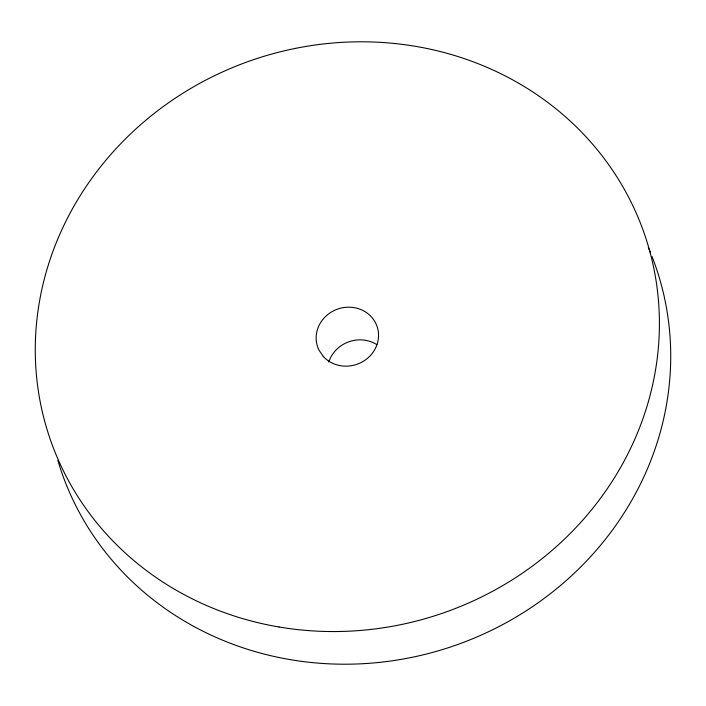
<?xml version="1.0" encoding="UTF-8"?>
<svg xmlns="http://www.w3.org/2000/svg" width="706" height="706" viewBox="0 0 706 706"><rect width="100%" height="100%" fill="white"/><g stroke="black" fill="none" stroke-linecap="round" stroke-linejoin="round"><path stroke-width="1.06" d="M652.053 256.596A314.338 292.46 -19.1 0 1 453.376 646.025A314.338 292.46 -19.1 0 1 57.821 460.338M648.302 247.488A314.338 292.46 -19.1 0 1 650.429 252.536M328.802 362.01A31.435 29.246 -19.1 0 1 376.845 344.625M323.207 356.362L318.909 350.008A31.435 29.246 -19.1 0 1 347.705 307.198A31.435 29.246 -19.1 0 1 375.477 348.243A31.435 29.246 -19.1 0 1 323.207 356.362M278.994 626.99A314.338 292.46 -19.1 0 0 645.213 236.281A314.338 292.46 -19.1 0 0 117.823 146.751A314.338 292.46 -19.1 0 0 278.994 626.99"/></g></svg>
